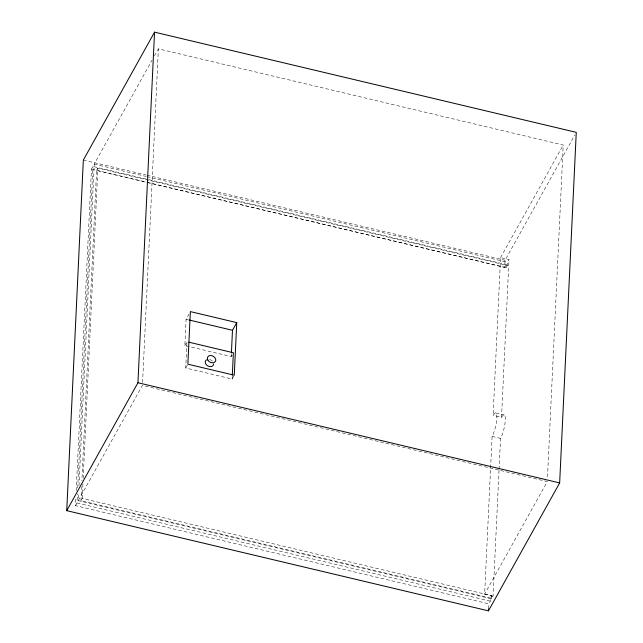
<?xml version="1.0" encoding="UTF-8"?>
<svg xmlns="http://www.w3.org/2000/svg" width="643" height="643" viewBox="0 0 643 643"><rect width="100%" height="100%" fill="white"/><g stroke="black" fill="none" stroke-linecap="round" stroke-linejoin="round"><path stroke-width="0.48" stroke-dasharray="3.21 2.41" d="M490.432 597.998L80.946 500.704L82.224 498.405L491.718 595.691L490.432 597.998L490.287 601.149L488.793 603.841L75.504 505.647L75.882 497.634M76.212 490.625L91.443 169.093L92.938 166.408L506.226 264.594L506.073 267.753L96.587 170.459L81.894 480.691M75.504 505.647L76.999 502.963L77.425 493.945M77.707 487.933L92.938 166.408M499.024 470.355L493.06 596.165L491.565 598.85L78.277 500.656L78.663 492.642M78.993 485.634L94.216 164.102L152.053 60.193M80.946 500.704L81.605 486.695M82.224 498.405L82.939 483.391M83.172 478.392L97.865 168.161L507.359 265.446L507.504 262.296L508.999 259.611L500.567 257.602L493.093 415.362A13.366 3.078 -76.6 0 1 496.87 418.207A13.366 3.078 -76.6 0 1 492.096 436.396L484.629 594.156L493.06 596.165M142.577 382.392L158.371 48.844L563.228 145.029L547.426 478.577M232.091 355.049L231.239 356.584L184.846 345.564L186.092 319.274L188.938 314.154M233.835 375.97L232.131 379.04L185.739 368.021L186.984 341.73L184.846 345.564M231.239 356.584L231.376 353.666M232.131 379.04L232.268 376.123M488.551 608.849L488.793 603.841M147.134 182.323L504.731 267.287L505.06 260.27L574.802 134.974M491.565 598.85L491.718 595.691M499.064 469.358L500.535 438.405A13.366 3.078 -76.6 0 0 505.302 420.209A13.366 3.078 -76.6 0 0 501.532 417.371L493.093 415.362M501.532 417.371L508.999 259.611M154.481 55.828L158.371 48.844M96.587 170.459L97.865 168.161M78.277 500.656L142.433 385.398L547.289 481.583L484.629 594.156M185.739 368.021L187.451 364.951M500.567 257.602L563.228 145.029M504.731 267.287L506.226 264.594M506.073 267.753L507.359 265.446M83.341 160.075L145.816 174.92M146.797 175.153L505.06 260.27M94.216 164.102L146.001 176.407M146.982 176.64L507.504 262.296M91.443 169.093L146.154 182.09M186.092 319.274L188.029 319.732M495.97 413.015L504.401 415.024M492.096 436.396L500.535 438.405M76.999 502.963L490.287 601.149M209.594 359.509A4.453 3.36 29.1 0 1 213.163 362.13"/><path stroke-width="0.96" d="M66.735 510.655L83.341 160.075L154.545 32.15L576.265 132.345L559.659 482.925L488.455 610.85L66.735 510.655L137.94 382.73L154.545 32.15M231.424 352.694L232.485 330.293L236.753 322.617L190.368 311.598L187.877 364.179L234.261 375.207L236.753 322.617M232.316 375.15L233.377 352.75L188.913 342.189M488.455 610.85L488.551 608.849M188.994 319.957L232.485 330.293M137.94 382.73L559.659 482.925M213.645 364.018A4.453 3.36 29.1 0 1 207.665 365.867A4.453 3.36 29.1 0 1 206.564 359.823M207.834 360.064A4.453 3.36 29.1 0 0 215.14 361.8A4.453 3.36 29.1 0 0 211.732 355.667A4.453 3.36 29.1 0 0 207.834 360.064"/></g></svg>
